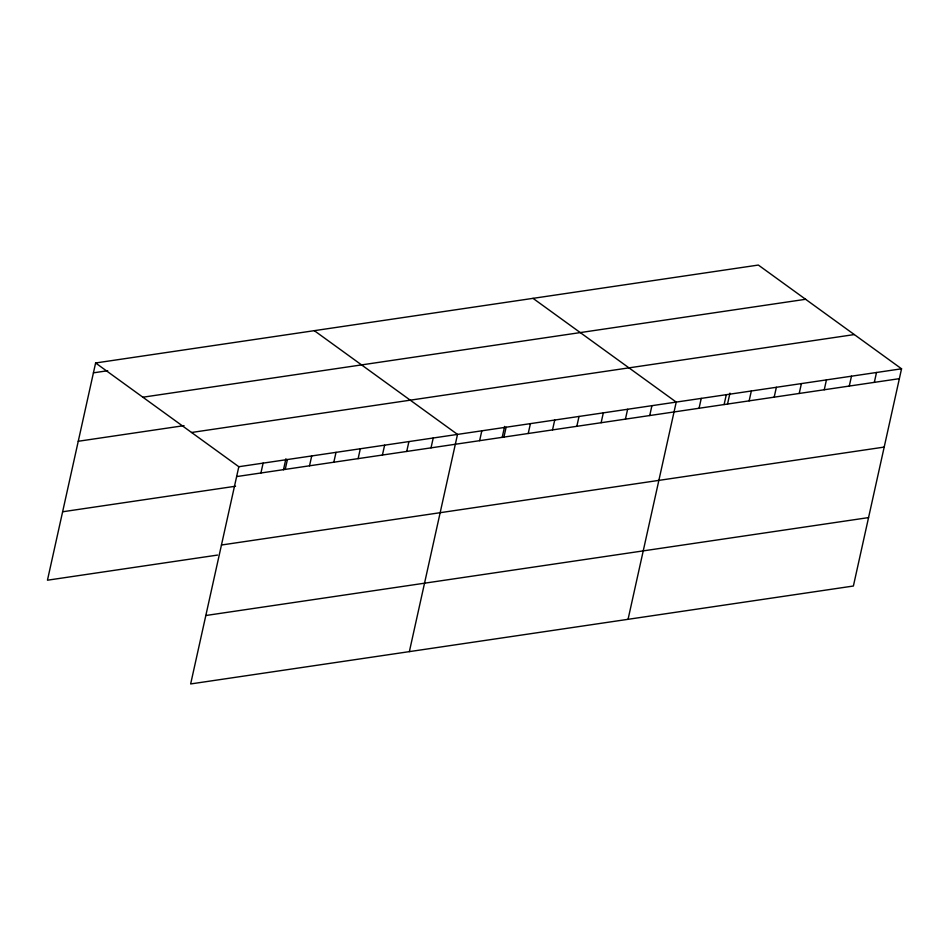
<?xml version="1.0" encoding="UTF-8"?>
<svg xmlns="http://www.w3.org/2000/svg" width="949" height="949" viewBox="0 0 949 949"><rect width="100%" height="100%" fill="white"/><g stroke="black" fill="none" stroke-linecap="round" stroke-linejoin="round"><path stroke-width="1.42" d="M95.612 362.981L238.816 466.718L190.654 683.944L853.388 586.019L901.55 368.793L758.346 265.056L95.612 362.981L47.45 580.207L217.558 555.07M260.928 472.993L263.11 463.124M283.466 469.791L285.922 458.723M285.222 469.399L287.417 459.53M309.528 465.805L311.711 455.947M333.823 462.222L336.017 452.353M358.129 458.628L360.312 448.758M382.423 455.034L384.618 445.176M406.73 451.451L408.912 441.582M431.024 447.857L433.219 437.987M409.363 651.631L457.513 434.405L314.309 330.667M479.625 440.68L481.819 430.81M502.175 437.477L504.619 426.409M503.931 437.086L506.114 427.216M528.225 433.491L530.42 423.634M552.532 429.909L554.714 420.039M576.826 426.315L579.02 416.445M601.132 422.72L603.315 412.862M625.427 419.138L627.621 409.268M649.733 415.543L651.916 405.674M628.06 619.317L676.222 402.091L533.018 298.354M699.069 408.26L701.252 398.39M724.111 404.559L726.293 394.689M727.503 404.179L729.959 393.123M749.141 400.858L751.335 390.988M774.182 397.156L776.365 387.287M799.212 393.455L801.407 383.598M824.254 389.766L826.437 379.897M849.284 386.065L851.478 376.195M874.326 382.364L876.508 372.494M93.417 372.838L107.712 370.727M142.86 397.216L805.606 299.291M78.245 441.273L184.023 425.638M191.556 432.483L854.29 334.57M238.816 466.718L901.55 368.793M236.621 476.576L899.367 378.663M62.622 511.772L235.577 486.22M221.461 545.011L884.195 447.086M205.826 615.51L868.56 517.596"/></g></svg>
